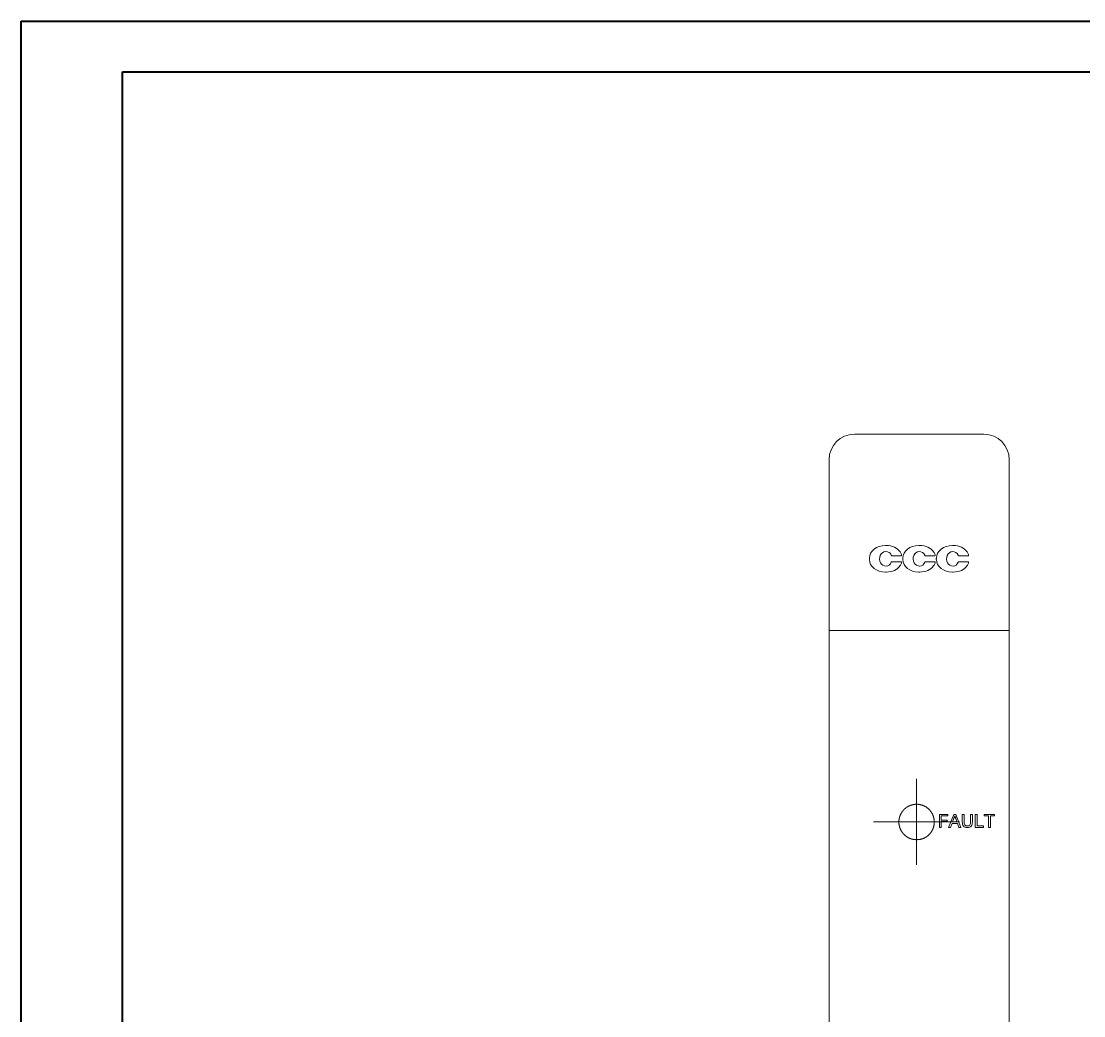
# Model space of a CAD drawing. Header units: millimetres. Extents: x 0 to 210, y 0 to 297.
# Drawn here: x 0.1 to 105.1, y 199 to 297.2 of the extents above; entities that cross this region are included whole.
import ezdxf

# ---------------------------------------------------------------- set-up
doc = ezdxf.new("R2010")
doc.units = ezdxf.units.MM

# ---------------------------------------------------------------- blocks, each defined once
blk = doc.blocks.new('SW_CENTERMARKSYMBOL_14')
at = {"color": 0, "linetype": 'Continuous', "lineweight": 0}
for p, q in [((0, 2.5), (0, 4.25)), ((0, 0), (0, 2.5)), ((-2.5, 0), (-4.25, 0)), ((0, 0), (-2.5, 0)), ((0, 0), (0, -2.5)), ((0, 0), (2.5, 0)), ((2.5, 0), (4.25, 0)), ((0, -2.5), (0, -4.25))]:
    blk.add_line(p, q, dxfattribs=at)

msp = doc.modelspace()

# ---------------------------------------------------------------- linework, layer by layer
at = {"color": 7, "linetype": 'Continuous', "lineweight": 40}
for p, q in [((0.08, 0.21), (0.08, 297.21)), ((0.08, 297.21), (210.08, 297.21)), ((10.08, 292.21), (205.08, 292.21)), ((10.08, 5.21), (10.08, 292.21))]:
    msp.add_line(p, q, dxfattribs=at)
at = {"color": 7, "linetype": 'Continuous', "lineweight": 15}
for p, q in [((82.41, 256.41), (95.22, 256.41)), ((79.91, 237.01), (79.91, 253.91)), ((97.72, 253.91), (97.72, 237.01)), ((85.58, 245.42), (85.48, 245.42)), ((88.88, 245.42), (88.79, 245.42)), ((92.19, 245.42), (92.1, 245.42)), ((83.9, 244.17), (83.9, 244.04)), ((86.11, 244.41), (87.05, 244.41)), ((87.04, 243.8), (86.11, 243.8)), ((87.2, 244.17), (87.2, 244.04)), ((89.42, 244.41), (90.36, 244.41)), ((90.35, 243.8), (89.42, 243.8)), ((90.51, 244.17), (90.51, 244.04)), ((92.73, 244.41), (93.67, 244.41)), ((93.66, 243.8), (92.73, 243.8)), ((85.48, 242.79), (85.58, 242.79)), ((88.79, 242.79), (88.88, 242.79)), ((92.1, 242.79), (92.19, 242.79)), ((97.72, 237.01), (79.91, 237.01)), ((79.91, 237.01), (79.91, 105.12)), ((97.72, 237.01), (97.72, 105.12)), ((91.66, 218.84), (90.81, 218.84)), ((90.81, 218.84), (90.81, 217.56)), ((90.99, 218.7), (91.66, 218.7)), ((90.99, 218.28), (90.99, 218.7)), ((91.66, 218.7), (91.66, 218.84)), ((92.23, 218.84), (91.72, 217.56)), ((92.11, 218.1), (92.24, 218.46)), ((92.43, 218.84), (92.23, 218.84)), ((92.94, 217.56), (92.43, 218.84)), ((92.43, 218.44), (92.55, 218.1)), ((93.08, 218.84), (93.08, 218.1)), ((93.26, 218.84), (93.08, 218.84)), ((93.26, 218.11), (93.26, 218.84)), ((94.07, 218.84), (93.89, 218.84)), ((93.89, 218.84), (93.89, 218.11)), ((94.07, 218.1), (94.07, 218.84)), ((94.36, 218.84), (94.36, 217.56)), ((94.55, 218.84), (94.36, 218.84)), ((94.55, 217.71), (94.55, 218.84)), ((95.25, 218.84), (95.25, 218.7)), ((96.26, 218.84), (95.25, 218.84)), ((95.25, 218.7), (95.67, 218.7)), ((95.67, 218.7), (95.67, 217.56)), ((95.85, 218.7), (96.26, 218.7)), ((95.85, 217.56), (95.85, 218.7)), ((96.26, 218.7), (96.26, 218.84)), ((90.81, 217.56), (90.99, 217.56)), ((91.57, 218.28), (90.99, 218.28)), ((90.99, 218.14), (91.57, 218.14)), ((90.99, 217.56), (90.99, 218.14)), ((91.57, 218.14), (91.57, 218.28)), ((91.72, 217.56), (91.91, 217.56)), ((91.91, 217.56), (92.06, 217.95)), ((92.06, 217.95), (92.61, 217.95)), ((92.55, 218.1), (92.11, 218.1)), ((92.61, 217.95), (92.75, 217.56)), ((92.75, 217.56), (92.94, 217.56)), ((94.36, 217.56), (95.16, 217.56)), ((95.16, 217.71), (94.55, 217.71)), ((95.16, 217.56), (95.16, 217.71)), ((95.67, 217.56), (95.85, 217.56))]:
    msp.add_line(p, q, dxfattribs=at)
for centre, radius, start, end in [((82.41, 253.91), 2.5, 90, 180), ((95.22, 253.91), 2.5, 0, 90), ((85.99, 244.11), 1.16, 20.8265, 35.2962), ((89.3, 244.11), 1.16, 20.8265, 35.2962), ((92.61, 244.11), 1.16, 20.8265, 35.2962), ((86.11, 244.47), 0.0654, 199.489, 270), ((86.11, 243.74), 0.0654, 90, 160.511), ((86, 244.09), 1.15, 324.7288, 338.7481), ((87.04, 243.77), 0.0352, 9.7934, 90), ((87.04, 244.44), 0.0352, 277.3015, 343.4211), ((86.9, 244.47), 0.184, 348.973, 16.5097), ((86.9, 243.74), 0.184, 338.7481, 9.7934), ((89.42, 244.47), 0.0654, 199.489, 270), ((89.42, 243.74), 0.0654, 90, 160.511), ((89.31, 244.09), 1.15, 324.7288, 338.7481), ((90.35, 243.77), 0.0352, 9.7934, 90), ((90.35, 244.44), 0.0352, 277.3016, 343.4212), ((90.21, 244.47), 0.184, 348.973, 16.5097), ((90.21, 243.74), 0.184, 338.7481, 9.7934), ((92.73, 244.47), 0.0654, 199.489, 270), ((92.73, 243.74), 0.0654, 90, 160.511), ((92.62, 244.09), 1.15, 324.7288, 338.7481), ((93.66, 243.77), 0.0352, 9.7934, 90), ((93.66, 244.44), 0.0352, 277.3016, 343.4212), ((93.51, 244.47), 0.184, 348.973, 16.5097), ((93.51, 243.74), 0.184, 338.7481, 9.7934)]:
    msp.add_arc(centre, radius, start, end, dxfattribs=at)
for centre, major_axis, ratio, start_param, end_param in [((85.54, 244.12), (-1.64, 0.13), 0.786632, 4.812033, 6.34497), ((85.52, 244.1), (0.004, -0.717), 0.865801, 3.181026, 6.328574), ((85.47, 244.1), (-0.283, -0.682), 0.818438, 2.404042, 3.565686), ((85.45, 244.12), (1.64, 0.25), 0.778144, 0.342748, 1.381332), ((88.85, 244.12), (-1.64, 0.13), 0.786632, 4.812033, 6.34497), ((88.83, 244.1), (0.004, -0.717), 0.865801, 3.181026, 6.328574), ((88.78, 244.1), (-0.283, -0.682), 0.818438, 2.404042, 3.565686), ((88.76, 244.12), (1.64, 0.25), 0.778144, 0.342748, 1.381332), ((92.16, 244.12), (-1.64, 0.13), 0.786632, 4.812033, 6.34497), ((92.14, 244.1), (0.004, -0.717), 0.865801, 3.181026, 6.328574), ((92.08, 244.1), (-0.283, -0.682), 0.818438, 2.404042, 3.565686), ((92.07, 244.12), (1.64, 0.25), 0.778144, 0.342748, 1.381332), ((85.54, 244.09), (1.64, 0.13), 0.786632, 3.079808, 4.612745), ((85.47, 244.11), (0.283, -0.682), 0.818438, 5.955155, 7.020736), ((88.85, 244.09), (1.64, 0.13), 0.786632, 3.079808, 4.612745), ((88.78, 244.11), (0.283, -0.682), 0.818438, 5.955155, 7.020736), ((92.16, 244.09), (1.64, 0.13), 0.786632, 3.079808, 4.612745), ((92.08, 244.11), (0.283, -0.682), 0.818438, 5.955155, 7.020736), ((85.45, 244.09), (-1.64, 0.25), 0.778144, 1.760261, 2.798844), ((88.76, 244.09), (-1.64, 0.25), 0.778144, 1.760261, 2.798844), ((92.07, 244.09), (-1.64, 0.25), 0.778144, 1.760261, 2.798844)]:
    msp.add_ellipse(centre, major_axis=major_axis, ratio=ratio, start_param=start_param, end_param=end_param, dxfattribs=at)
for points, knots in [([(90.31, 217.87), (90.31, 218.21), (90.3, 218.33), (90.25, 218.55), (90.22, 218.66), (90.13, 218.87), (90.08, 218.97), (89.95, 219.16), (89.88, 219.25), (89.64, 219.5), (89.44, 219.63), (89.02, 219.8), (88.79, 219.85), (88.45, 219.85), (88.33, 219.84), (88.11, 219.79), (88, 219.76), (87.79, 219.67), (87.68, 219.62), (87.49, 219.49), (87.41, 219.42), (87.24, 219.25), (87.17, 219.16), (87.04, 218.97), (86.99, 218.87), (86.9, 218.66), (86.87, 218.55), (86.82, 218.33), (86.81, 218.21), (86.81, 217.87), (86.86, 217.64), (87.03, 217.22), (87.16, 217.02), (87.4, 216.78), (87.49, 216.71), (87.68, 216.58), (87.78, 216.52), (87.99, 216.44), (88.11, 216.4), (88.33, 216.36), (88.44, 216.35), (88.79, 216.35), (89.02, 216.39), (89.34, 216.52), (89.44, 216.58), (89.63, 216.7), (89.72, 216.78), (89.96, 217.02), (90.09, 217.21), (90.26, 217.64), (90.31, 217.87), (90.31, 218.21)], [-0.0625, -0.0625, 0, 0, 0.03125, 0.03125, 0.0625, 0.0625, 0.09375, 0.09375, 0.125, 0.125, 0.1875, 0.1875, 0.25, 0.25, 0.28125, 0.28125, 0.3125, 0.3125, 0.34375, 0.34375, 0.375, 0.375, 0.40625, 0.40625, 0.4375, 0.4375, 0.46875, 0.46875, 0.5, 0.5, 0.5625, 0.5625, 0.625, 0.625, 0.65625, 0.65625, 0.6875, 0.6875, 0.71875, 0.71875, 0.75, 0.75, 0.8125, 0.8125, 0.84375, 0.84375, 0.875, 0.875, 0.9375, 0.9375, 1, 1, 1.03125, 1.03125]), ([(92.24, 218.46), (92.25, 218.48), (92.26, 218.5), (92.27, 218.52), (92.28, 218.53), (92.29, 218.55), (92.3, 218.57), (92.31, 218.61), (92.32, 218.65), (92.33, 218.7)], [0, 0, 0, 0, 0.0000634621, 0.0000634621, 0.0000634621, 0.000126978, 0.000126978, 0.000126978, 0.0002538354, 0.0002538354, 0.0002538354, 0.0002538354]), ([(92.33, 218.7), (92.34, 218.67), (92.35, 218.65), (92.36, 218.63), (92.36, 218.61), (92.37, 218.59), (92.38, 218.57), (92.39, 218.55), (92.39, 218.53), (92.4, 218.5), (92.41, 218.48), (92.42, 218.46), (92.43, 218.44)], [0, 0, 0, 0, 0.0000680428, 0.0000680428, 0.0000680428, 0.0001360817, 0.0001360817, 0.0001360817, 0.000204123, 0.000204123, 0.000204123, 0.0002721642, 0.0002721642, 0.0002721642, 0.0002721642]), ([(93.08, 218.1), (93.08, 218.03), (93.08, 217.96), (93.11, 217.82), (93.14, 217.75), (93.23, 217.64), (93.29, 217.6), (93.43, 217.55), (93.5, 217.54), (93.58, 217.54)], [0, 0, 0, 0, 0.25, 0.25, 0.5, 0.5, 0.75, 0.75, 1, 1, 1, 1]), ([(93.56, 217.71), (93.51, 217.71), (93.47, 217.71), (93.38, 217.75), (93.34, 217.79), (93.29, 217.87), (93.28, 217.92), (93.26, 218.02), (93.26, 218.06), (93.26, 218.11)], [0, 0, 0, 0, 0.25, 0.25, 0.5, 0.5, 0.75, 0.75, 1, 1, 1, 1]), ([(93.89, 218.11), (93.89, 218.06), (93.89, 218.01), (93.87, 217.91), (93.86, 217.86), (93.81, 217.77), (93.76, 217.74), (93.67, 217.71), (93.61, 217.71), (93.56, 217.71)], [0, 0, 0, 0, 0.25, 0.25, 0.5, 0.5, 0.75, 0.75, 1, 1, 1, 1]), ([(93.58, 217.54), (93.65, 217.54), (93.72, 217.55), (93.86, 217.6), (93.92, 217.64), (94.01, 217.75), (94.04, 217.82), (94.06, 217.96), (94.07, 218.03), (94.07, 218.1)], [0, 0, 0, 0, 0.25, 0.25, 0.5, 0.5, 0.75, 0.75, 1, 1, 1, 1])]:
    msp.add_open_spline(points, degree=3, knots=knots, dxfattribs=at)

# ---------------------------------------------------------------- block references
at = {"color": 7, "linetype": 'Continuous', "lineweight": 0}
msp.add_blockref('SW_CENTERMARKSYMBOL_14', (88.56, 218.1), dxfattribs=at)

doc.saveas('drawing.dxf')
